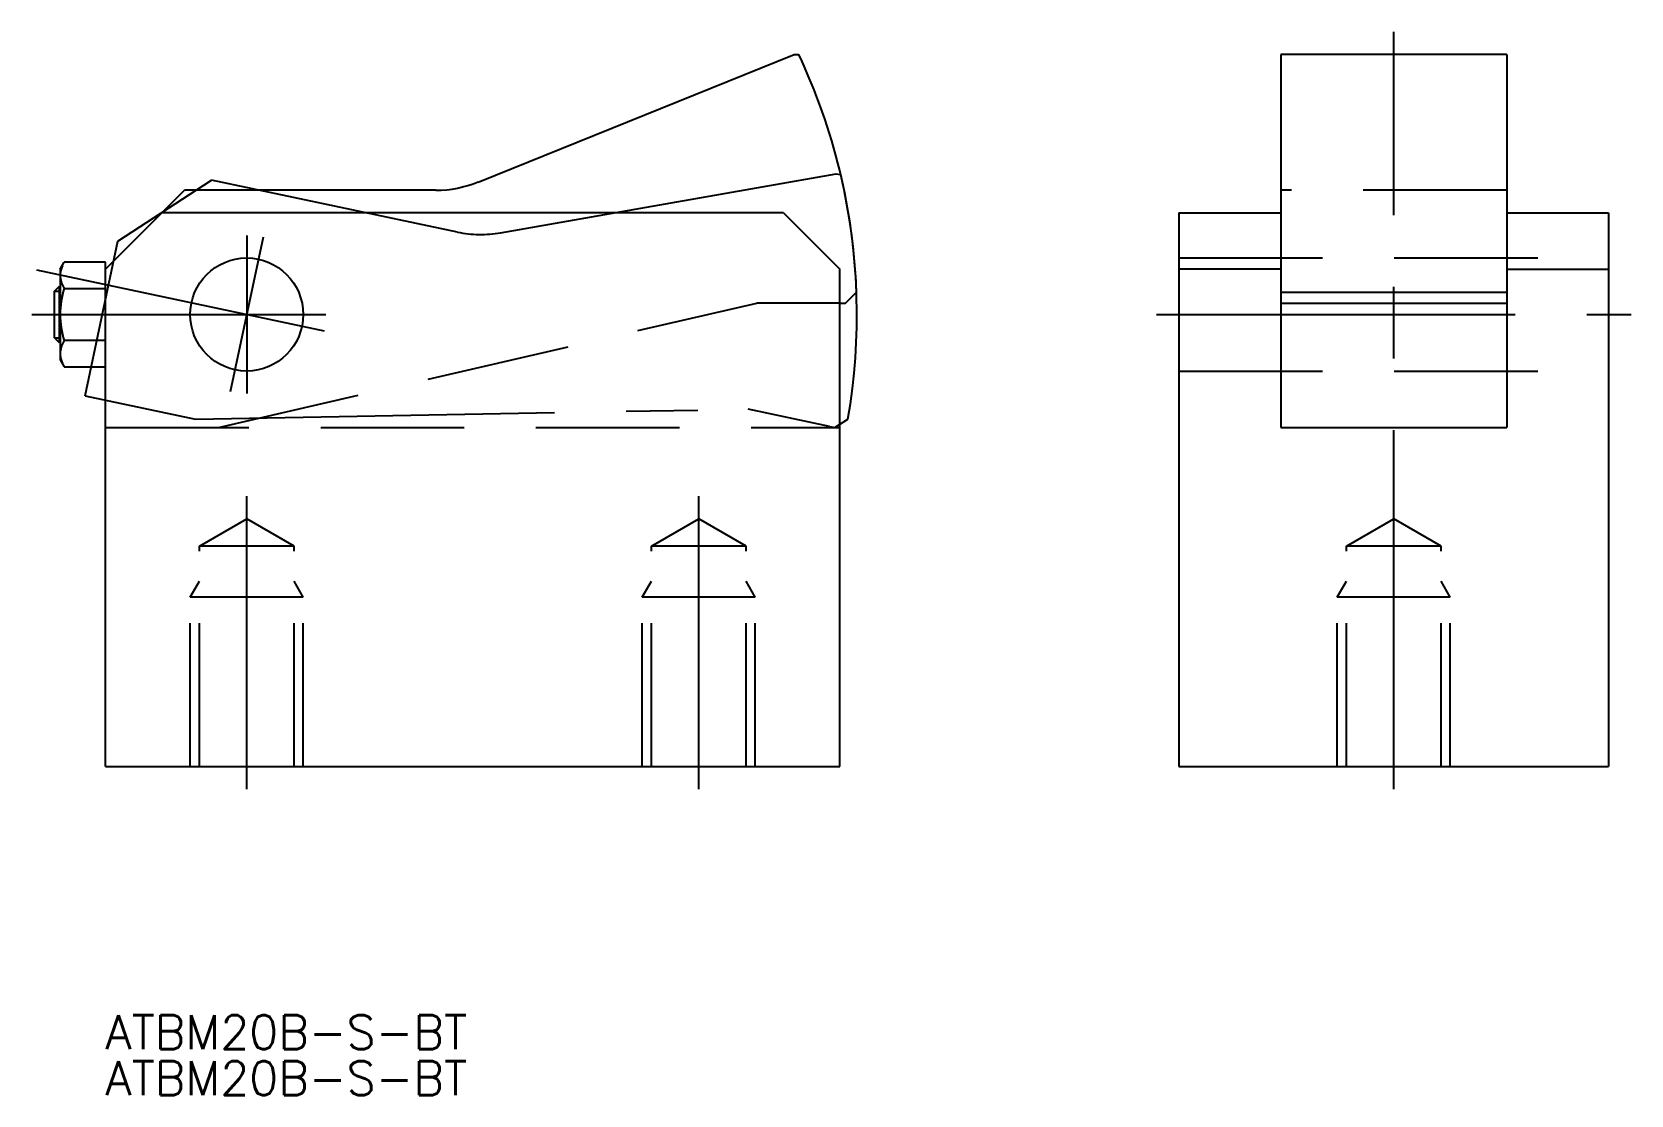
# Model space of a CAD drawing. Extents: x -19 to 122, y -69 to 25.
import ezdxf

# ---------------------------------------------------------------- set-up
doc = ezdxf.new("R2010")
doc.units = 0
for name, pattern in [('CENTER', [50.8, 31.75, -6.35, 6.35, -6.35]), ('DASHED', [19.05, 12.7, -6.35]), ('PHANTOM', [63.5, 31.75, -6.35, 6.35, -6.35, 6.35, -6.35])]:
    doc.linetypes.add(name, pattern=pattern)
doc.layers.get('0').update_dxf_attribs({"linetype": 'CONTINUOUS'})
doc.layers.add('CENTER', color=1, linetype='CENTER')
doc.styles.get("Standard").update_dxf_attribs({"font": 'txt.shx', "height": 3, "bigfont": 'bigfont.shx'})

# ---------------------------------------------------------------- blocks, each defined once
blk = doc.blocks.new('*U4')
at = {"color": 7, "linetype": 'CONTINUOUS'}
blk.add_text('ATBM20B-S-BT', height=3, dxfattribs=at).set_placement((-12.5, -65))
blk = doc.blocks.new('*U5')
at = {"color": 7, "linetype": 'CONTINUOUS'}
blk.add_text('ATBM20B-S-BT', height=3, dxfattribs=at).set_placement((-12.5, -69.07))

msp = doc.modelspace()

# ---------------------------------------------------------------- linework, layer by layer
at = {"color": 7, "linetype": 'CONTINUOUS'}
for p, q in [((20.48, 11.72), (48.46, 23)), ((48.46, 23), (48.86, 23)), ((91.5, 23), (91.5, -10)), ((111.5, 23), (91.5, 23)), ((111.5, 23), (111.5, -10)), ((-12.5, 4), (-5.5, 11)), ((16.74, 11), (-5.5, 11)), ((47.5, 9), (-7.5, 9)), ((47.5, 9), (52.5, 4)), ((82.5, 9), (91.5, 9)), ((82.5, 9), (82.5, -40)), ((111.5, 9), (120.5, 9)), ((120.5, 9), (120.5, -40)), ((-16.5, 4), (-16.14, 4.62)), ((-12.5, 4.62), (-16.14, 4.62)), ((-12.5, -40), (-12.5, 4.62)), ((-16.5, 4), (-16.5, -4)), ((52.5, -40), (52.5, 4)), ((91.5, 4), (82.5, 4)), ((111.5, 4), (120.5, 4)), ((-17, 2.07), (-16.57, 2.5)), ((-17, -2.07), (-17, 2.07)), ((-16.57, -2.5), (-16.57, 2.5)), ((-16.57, 2.5), (-16.5, 2.5)), ((-16.14, 2.31), (-12.5, 2.31)), ((52.99, 1), (53.96, 1.97)), ((91.5, 1.97), (111.5, 1.97)), ((52.5, 1), (52.99, 1)), ((91.5, 1), (111.5, 1)), ((-16.57, -2.5), (-17, -2.07)), ((-16.57, -2.5), (-16.5, -2.5)), ((-12.5, -2.31), (-16.14, -2.31)), ((-16.5, -4), (-16.14, -4.62)), ((-16.14, -4.62), (-12.5, -4.62)), ((91.5, -10), (111.5, -10)), ((-12.5, -40), (52.5, -40)), ((82.5, -40), (120.5, -40))]:
    msp.add_line(p, q, dxfattribs=at)
at = {"color": 3, "linetype": 'PHANTOM'}
for p, q in [((-11.4, 6.5), (-3.1, 11.9)), ((18.66, 7.29), (-3.1, 11.9)), ((22.47, 7.23), (52.17, 12.46)), ((52.17, 12.46), (52.56, 12.38)), ((-14.3, -7.19), (-11.4, 6.5)), ((1.45, 6.85), (-1.45, -6.85)), ((-18.59, 3.94), (6.85, -1.45)), ((-14.3, -7.19), (-4.52, -9.27)), ((-4.52, -9.27), (44.37, -8.37)), ((51.57, -9.9), (44.37, -8.37)), ((51.57, -9.9), (52.05, -10)), ((52.05, -10), (53.2, -9.25))]:
    msp.add_line(p, q, dxfattribs=at)
at = {"color": 3, "linetype": 'DASHED'}
for p, q in [((111.5, 11), (91.5, 11)), ((82.5, 5), (120.5, 5)), ((-2.5, -10), (45.15, 1)), ((52.5, 1), (45.15, 1)), ((82.5, -5), (120.5, -5)), ((-12.5, -10), (52.5, -10)), ((-4.19, -20.5), (0, -18.08)), ((4.19, -20.5), (0, -18.08)), ((35.81, -20.5), (40, -18.08)), ((44.19, -20.5), (40, -18.08)), ((97.31, -20.5), (101.5, -18.08)), ((105.69, -20.5), (101.5, -18.08)), ((4.19, -20.5), (-4.19, -20.5)), ((-4.19, -40), (-4.19, -20.5)), ((4.19, -40), (4.19, -20.5)), ((44.19, -20.5), (35.81, -20.5)), ((35.81, -40), (35.81, -20.5)), ((44.19, -40), (44.19, -20.5)), ((105.69, -20.5), (97.31, -20.5)), ((97.31, -40), (97.31, -20.5)), ((105.69, -40), (105.69, -20.5)), ((-5, -25), (-4.19, -23.59)), ((5, -25), (4.19, -23.59)), ((35, -25), (35.81, -23.59)), ((45, -25), (44.19, -23.59)), ((96.5, -25), (97.31, -23.59)), ((106.5, -25), (105.69, -23.59)), ((5, -25), (-5, -25)), ((-5, -40), (-5, -25)), ((5, -40), (5, -25)), ((45, -25), (35, -25)), ((35, -40), (35, -25)), ((45, -40), (45, -25)), ((106.5, -25), (96.5, -25)), ((96.5, -40), (96.5, -25)), ((106.5, -40), (106.5, -25))]:
    msp.add_line(p, q, dxfattribs=at)
at = {"color": 3, "linetype": 'CONTINUOUS'}
for p, q in [((-17, 2.07), (-16.5, 2.07)), ((-17, -2.07), (-16.5, -2.07))]:
    msp.add_line(p, q, dxfattribs=at)
at = {"color": 7, "linetype": 'CONTINUOUS'}
msp.add_circle((0, 0), 5, dxfattribs=at)
for centre, radius, start, end in [((0, 0), 54, 2.0941, 25.2093), ((16.74, 21), 10, 270, 291.9505), ((-14.46, 3.46), 2.04, 154.3842, 214.3842), ((-8.86, 0), 7.64, 162.412, 197.588), ((-14.46, -3.46), 2.04, 145.6158, 205.6158)]:
    msp.add_arc(centre, radius, start, end, dxfattribs=at)
at = {"color": 3, "linetype": 'PHANTOM'}
for centre, radius, start, end in [((0, 0), 54, 350.1373, 13.2525), ((20.73, 17.08), 10, 258.0432, 279.9937)]:
    msp.add_arc(centre, radius, start, end, dxfattribs=at)
at = {"layer": 'CENTER', "color": 1, "linetype": 'CENTER'}
for p, q in [((101.5, -42), (101.5, 25)), ((0, 7), (0, -7)), ((-19, 0), (7, 0)), ((80.5, 0), (122.5, 0)), ((0, -42), (0, -16.08)), ((40, -42), (40, -16.08))]:
    msp.add_line(p, q, dxfattribs=at)

# ---------------------------------------------------------------- block references
at = {"color": 7, "linetype": 'CONTINUOUS'}
for name in ['*U4', '*U5']:
    msp.add_blockref(name, (0, 0), dxfattribs=at)

doc.saveas('drawing.dxf')
